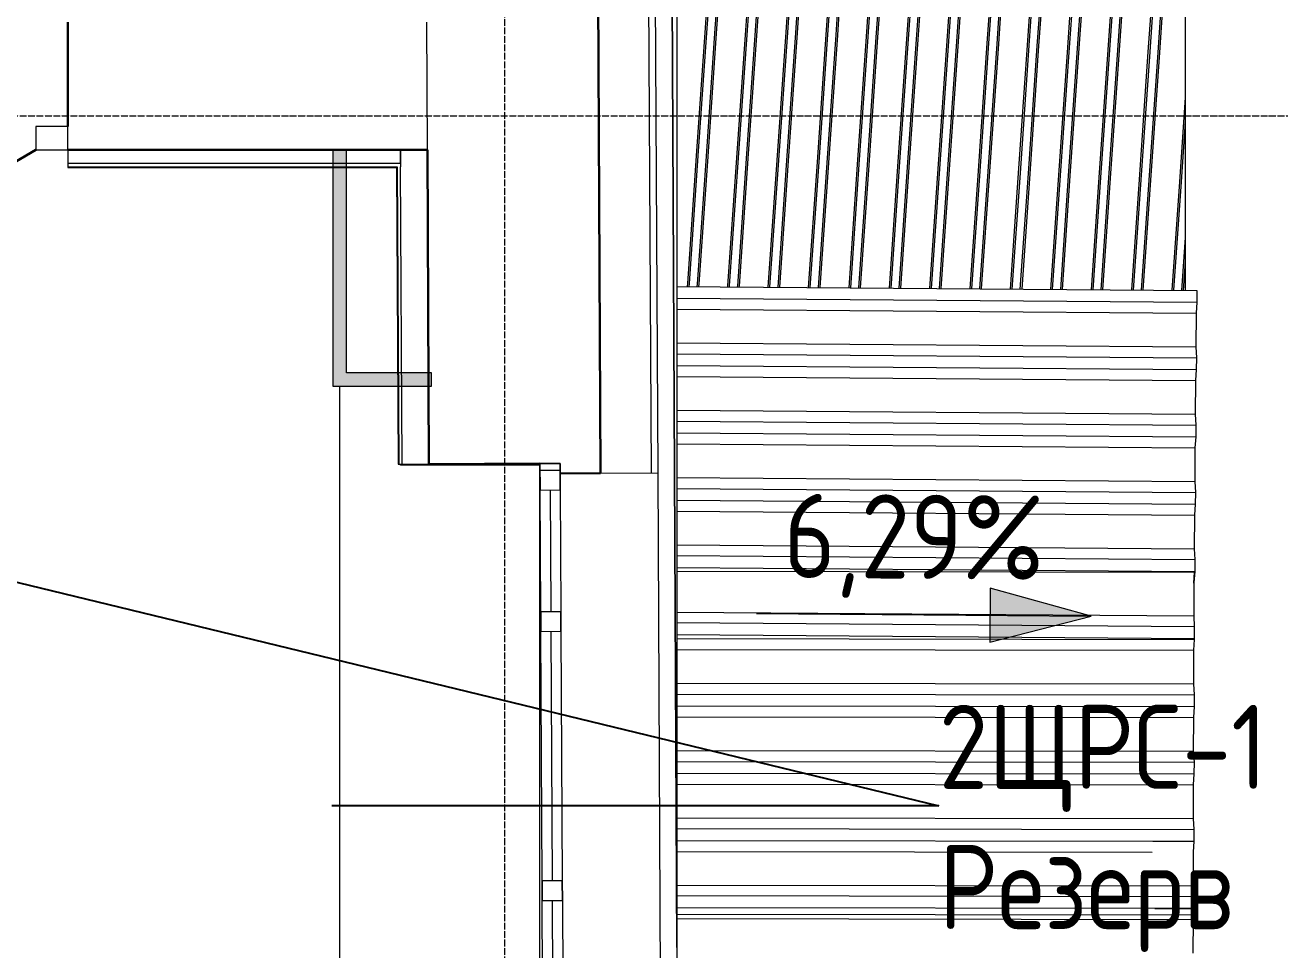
# Model space of a CAD drawing. Header units: millimetres. Extents: x -32 to 417638015, y -35 to 175284279.
# Drawn here: x 416887399 to 416891130, y 175265765 to 175268514 of the extents above; entities that cross this region are included whole.
import ezdxf
from ezdxf import colors
from ezdxf.entities.mleader import LeaderData, LeaderLine
from ezdxf.math import Vec2, Vec3

# ---------------------------------------------------------------- set-up
doc = ezdxf.new("R2010")
doc.units = ezdxf.units.MM
doc.linetypes.add('ADSK_Линия сетки', pattern=[25, 20, -2.5, 0, -2.5])
for name, color, linetype, lineweight in [('_ Окна', 7, 'Continuous', 9), ('Двери', 7, 'Continuous', 9), ('Крыша', 7, 'Continuous', 9), ('Крыша штриховка', 7, 'Continuous', 9), ('Обобщенные модели', 7, 'Continuous', 18), ('Окна', 7, 'Continuous', 9), ('Оси', 253, 'Continuous', 9), ('Перекрытие', 7, 'Continuous', 18), ('Размеры', 7, 'Continuous', 9), ('Стены внутренние', 7, 'Continuous', 18), ('Стены наружные', 7, 'Continuous', 18), ('Стены несущие', 7, 'Continuous', 30), ('Стены отделка', 7, 'Continuous', 30), ('Стены штриховка', 7, 'Continuous', 9), ('ШТРИХОВКА', 252, 'Continuous', 15)]:
    doc.layers.add(name, color=color, linetype=linetype, lineweight=lineweight)
doc.layers.add('_ЭМ_Надписи', color=7, linetype='Continuous')
doc.styles.add('GOST Common_1', font='GOST_Common.ttf', dxfattribs={"width": 0.9, "height": 250})
doc.styles.add('ЭОМ', font='isocpeur.ttf', dxfattribs={"width": 0.85, "height": 250})

# ---------------------------------------------------------------- blocks, each defined once
blk = doc.blocks.new('План 2 этажа')
at = {"layer": 'Размеры'}
blk.add_hatch(color=8, dxfattribs=at).paths.add_polyline_path([(5428.22, 35396.936), (5128.848, 35479.627), (5127.611, 35318.862)])
at = {"layer": 'Стены внутренние'}
for points in [[(3174.228, 36119.647), (3214.228, 36119.647), (3214.228, 36782.192), (3174.228, 36782.192), (3174.228, 36592.107)], [(3174.228, 36079.647), (3467.821, 36079.647), (3467.821, 36119.647), (3174.228, 36119.647)]]:
    blk.add_hatch(color=8, dxfattribs=at).paths.add_polyline_path(points)
at = {"layer": '_ Окна', "color": 8, "lineweight": 18}
for p, q in [((3789.891, 35850.328), (3849.89, 35850.633)), ((3790.297, 35770.329), (3789.891, 35850.328)), ((3849.89, 35850.633), (3850.296, 35770.634)), ((3850.296, 35770.634), (3790.297, 35770.329)), ((3792.127, 35410.334), (3852.126, 35410.639)), ((3792.432, 35350.334), (3792.127, 35410.334)), ((3852.126, 35410.639), (3852.431, 35350.639)), ((3852.431, 35350.639), (3792.432, 35350.334)), ((3796.193, 34610.344), (3856.192, 34610.649)), ((3796.498, 34550.345), (3796.193, 34610.344)), ((3856.192, 34610.649), (3856.497, 34550.65)), ((3856.497, 34550.65), (3796.498, 34550.345))]:
    blk.add_line(p, q, dxfattribs=at)
at = {"layer": '_ Окна', "color": 8}
for p, q in [((3789.992, 35830.328), (3849.991, 35830.633)), ((3820.297, 35770.481), (3822.127, 35410.486)), ((3822.432, 35350.487), (3826.193, 34610.496)), ((3826.498, 34550.497), (3828.328, 34190.502))]:
    blk.add_line(p, q, dxfattribs=at)
at = {"layer": 'Двери', "color": 8}
for p, q in [((2386.357, 36852.192), (2291.357, 36852.192)), ((2291.357, 36852.192), (2291.357, 36782.192)), ((2386.357, 36782.192), (2386.357, 36852.192)), ((2291.357, 36782.192), (2386.357, 36782.192))]:
    blk.add_line(p, q, dxfattribs=at)
at = {"layer": 'Двери', "color": 8, "lineweight": 30}
blk.add_line((2291.357, 36782.192), (1498.944, 36324.692), dxfattribs=at)
at = {"layer": 'Крыша', "color": 8}
blk.add_line((5707.9, 39855.273), (5707.9, 36364.742), dxfattribs=at)
at = {"layer": 'Крыша штриховка', "color": 8}
for p, q in [((4307.631, 37524.728), (4281.141, 37144.906)), ((4312.618, 37524.459), (4286.128, 37144.637)), ((4336.554, 37523.166), (4310.064, 37143.345)), ((4341.541, 37522.897), (4315.051, 37143.076)), ((4427.312, 37518.267), (4400.822, 37138.445)), ((4427.312, 37518.267), (4400.822, 37138.445)), ((4432.298, 37517.998), (4405.808, 37138.176)), ((4456.234, 37516.705), (4429.744, 37136.884)), ((4461.221, 37516.436), (4434.731, 37136.615)), ((4546.992, 37511.806), (4520.502, 37131.984)), ((4551.979, 37511.537), (4525.489, 37131.715)), ((4575.915, 37510.244), (4549.425, 37130.423)), ((4580.901, 37509.975), (4554.411, 37130.154)), ((4666.672, 37505.345), (4640.182, 37125.523)), ((4671.659, 37505.076), (4645.169, 37125.254)), ((4695.595, 37503.783), (4669.105, 37123.962)), ((4700.582, 37503.514), (4674.092, 37123.693)), ((4786.352, 37498.884), (4759.862, 37119.063)), ((4786.352, 37498.884), (4759.862, 37119.063)), ((4791.339, 37498.615), (4764.849, 37118.793)), ((4815.275, 37497.323), (4788.785, 37117.501)), ((4820.262, 37497.053), (4793.772, 37117.232)), ((4906.033, 37492.423), (4879.543, 37112.602)), ((4911.019, 37492.154), (4884.529, 37112.332)), ((4934.955, 37490.862), (4908.465, 37111.04)), ((4939.942, 37490.592), (4913.452, 37110.771)), ((5025.713, 37485.962), (4999.223, 37106.141)), ((5030.7, 37485.693), (5004.21, 37105.872)), ((5054.636, 37484.401), (5028.146, 37104.579)), ((5059.622, 37484.132), (5033.132, 37104.31)), ((5145.393, 37479.501), (5118.903, 37099.68)), ((5145.393, 37479.501), (5118.903, 37099.68)), ((5150.38, 37479.232), (5123.89, 37099.411)), ((5174.316, 37477.94), (5147.826, 37098.119)), ((5179.303, 37477.671), (5152.813, 37097.849)), ((5265.074, 37473.04), (5238.584, 37093.219)), ((5270.06, 37472.771), (5243.57, 37092.95)), ((5293.996, 37471.479), (5267.506, 37091.658)), ((5298.983, 37471.21), (5272.493, 37091.389)), ((5384.754, 37466.58), (5358.264, 37086.758)), ((5389.741, 37466.31), (5363.25, 37086.489)), ((5413.677, 37465.018), (5387.186, 37085.197)), ((5418.663, 37464.749), (5392.173, 37084.928)), ((5504.434, 37460.119), (5477.944, 37080.298)), ((5504.434, 37460.119), (5477.944, 37080.298)), ((5509.421, 37459.85), (5482.931, 37080.028)), ((5533.357, 37458.558), (5506.867, 37078.736)), ((5538.344, 37458.288), (5511.853, 37078.467)), ((5624.114, 37453.658), (5597.624, 37073.837)), ((5629.101, 37453.389), (5602.611, 37073.568)), ((5653.037, 37452.097), (5626.547, 37072.275)), ((5658.024, 37451.828), (5631.534, 37072.006)), ((4281.141, 37144.906), (4254.652, 36765.085)), ((4286.128, 37144.637), (4259.638, 36764.816)), ((4281.141, 37144.906), (4281.141, 37144.906)), ((4310.064, 37143.345), (4283.574, 36763.524)), ((4286.128, 37144.637), (4286.128, 37144.637)), ((4315.051, 37143.076), (4288.561, 36763.255)), ((4310.064, 37143.345), (4310.064, 37143.345)), ((4315.051, 37143.076), (4315.051, 37143.076)), ((4400.822, 37138.445), (4374.332, 36758.624)), ((4400.822, 37138.445), (4374.332, 36758.624)), ((4405.808, 37138.176), (4379.318, 36758.355)), ((4400.822, 37138.445), (4400.822, 37138.445)), ((4400.822, 37138.445), (4400.822, 37138.445)), ((4429.744, 37136.884), (4403.254, 36757.063)), ((4405.808, 37138.176), (4405.808, 37138.176)), ((4434.731, 37136.615), (4408.241, 36756.794)), ((4429.744, 37136.884), (4429.744, 37136.884)), ((4434.731, 37136.615), (4434.731, 37136.615)), ((4520.502, 37131.984), (4494.012, 36752.163)), ((4525.489, 37131.715), (4498.999, 36751.894)), ((4520.502, 37131.984), (4520.502, 37131.984)), ((4549.425, 37130.423), (4522.935, 36750.602)), ((4525.489, 37131.715), (4525.489, 37131.715)), ((4554.411, 37130.154), (4527.921, 36750.333)), ((4549.425, 37130.423), (4549.425, 37130.423)), ((4554.411, 37130.154), (4554.411, 37130.154)), ((4640.182, 37125.523), (4613.692, 36745.702)), ((4645.169, 37125.254), (4618.679, 36745.433)), ((4640.182, 37125.523), (4640.182, 37125.523)), ((4669.105, 37123.962), (4642.615, 36744.141)), ((4645.169, 37125.254), (4645.169, 37125.254)), ((4674.092, 37123.693), (4647.602, 36743.872)), ((4669.105, 37123.962), (4669.105, 37123.962)), ((4674.092, 37123.693), (4674.092, 37123.693)), ((4759.862, 37119.063), (4733.372, 36739.241)), ((4759.862, 37119.063), (4733.372, 36739.241)), ((4764.849, 37118.793), (4738.359, 36738.972)), ((4759.862, 37119.063), (4759.862, 37119.063)), ((4759.862, 37119.063), (4759.862, 37119.063)), ((4788.785, 37117.501), (4762.295, 36737.68)), ((4764.849, 37118.793), (4764.849, 37118.793)), ((4793.772, 37117.232), (4767.282, 36737.411)), ((4788.785, 37117.501), (4788.785, 37117.501)), ((4793.772, 37117.232), (4793.772, 37117.232)), ((4879.543, 37112.602), (4853.053, 36732.78)), ((4884.529, 37112.332), (4858.039, 36732.511)), ((4879.543, 37112.602), (4879.543, 37112.602)), ((4908.465, 37111.04), (4881.975, 36731.219)), ((4884.529, 37112.332), (4884.529, 37112.332)), ((4913.452, 37110.771), (4886.962, 36730.95)), ((4908.465, 37111.04), (4908.465, 37111.04)), ((4913.452, 37110.771), (4913.452, 37110.771)), ((4999.223, 37106.141), (4972.733, 36726.319)), ((5004.21, 37105.872), (4977.72, 36726.05)), ((4999.223, 37106.141), (4999.223, 37106.141)), ((5028.146, 37104.579), (5001.656, 36724.758)), ((5004.21, 37105.872), (5004.21, 37105.872)), ((5033.132, 37104.31), (5006.642, 36724.489)), ((5028.146, 37104.579), (5028.146, 37104.579)), ((5033.132, 37104.31), (5033.132, 37104.31)), ((5118.903, 37099.68), (5092.413, 36719.859)), ((5118.903, 37099.68), (5092.413, 36719.859)), ((5123.89, 37099.411), (5097.4, 36719.589)), ((5118.903, 37099.68), (5118.903, 37099.68)), ((5118.903, 37099.68), (5118.903, 37099.68)), ((5147.826, 37098.119), (5121.336, 36718.297)), ((5123.89, 37099.411), (5123.89, 37099.411)), ((5152.813, 37097.849), (5126.323, 36718.028)), ((5147.826, 37098.119), (5147.826, 37098.119)), ((5152.813, 37097.849), (5152.813, 37097.849)), ((5238.584, 37093.219), (5212.093, 36713.398)), ((5243.57, 37092.95), (5217.08, 36713.129)), ((5238.584, 37093.219), (5238.584, 37093.219)), ((5267.506, 37091.658), (5241.016, 36711.836)), ((5243.57, 37092.95), (5243.57, 37092.95)), ((5272.493, 37091.389), (5246.003, 36711.567)), ((5267.506, 37091.658), (5267.506, 37091.658)), ((5272.493, 37091.389), (5272.493, 37091.389)), ((5358.264, 37086.758), (5331.774, 36706.937)), ((5363.25, 37086.489), (5336.76, 36706.668)), ((5358.264, 37086.758), (5358.264, 37086.758)), ((5387.186, 37085.197), (5360.696, 36705.376)), ((5363.25, 37086.489), (5363.25, 37086.489)), ((5392.173, 37084.928), (5365.683, 36705.106)), ((5387.186, 37085.197), (5387.186, 37085.197)), ((5392.173, 37084.928), (5392.173, 37084.928)), ((5477.944, 37080.298), (5451.454, 36700.476)), ((5477.944, 37080.298), (5451.454, 36700.476)), ((5482.931, 37080.028), (5456.441, 36700.207)), ((5477.944, 37080.298), (5477.944, 37080.298)), ((5477.944, 37080.298), (5477.944, 37080.298)), ((5506.867, 37078.736), (5480.377, 36698.915)), ((5482.931, 37080.028), (5482.931, 37080.028)), ((5511.853, 37078.467), (5485.363, 36698.646)), ((5506.867, 37078.736), (5506.867, 37078.736)), ((5511.853, 37078.467), (5511.853, 37078.467)), ((5597.624, 37073.837), (5571.134, 36694.015)), ((5602.611, 37073.568), (5576.121, 36693.746)), ((5597.624, 37073.837), (5597.624, 37073.837)), ((5626.547, 37072.275), (5600.057, 36692.454)), ((5602.611, 37073.568), (5602.611, 37073.568)), ((5631.534, 37072.006), (5605.043, 36692.185)), ((5626.547, 37072.275), (5626.547, 37072.275)), ((5631.534, 37072.006), (5631.534, 37072.006)), ((5708.276, 36937.921), (5690.814, 36687.555)), ((5708.285, 36866.284), (5695.801, 36687.286)), ((4254.652, 36765.085), (4228.162, 36385.264)), ((4259.638, 36764.816), (4233.148, 36384.995)), ((4254.652, 36765.085), (4254.652, 36765.085)), ((4283.574, 36763.524), (4257.084, 36383.703)), ((4259.638, 36764.816), (4259.638, 36764.816)), ((4288.561, 36763.255), (4262.071, 36383.433)), ((4283.574, 36763.524), (4283.574, 36763.524)), ((4288.561, 36763.255), (4288.561, 36763.255)), ((4374.332, 36758.624), (4347.842, 36378.803)), ((4374.332, 36758.624), (4347.842, 36378.803)), ((4379.318, 36758.355), (4352.829, 36378.534)), ((4374.332, 36758.624), (4374.332, 36758.624)), ((4374.332, 36758.624), (4374.332, 36758.624)), ((4403.254, 36757.063), (4376.765, 36377.242)), ((4379.318, 36758.355), (4379.318, 36758.355)), ((4408.241, 36756.794), (4381.751, 36376.972)), ((4403.254, 36757.063), (4403.254, 36757.063)), ((4408.241, 36756.794), (4408.241, 36756.794)), ((4494.012, 36752.163), (4467.658, 36374.286)), ((4498.999, 36751.894), (4472.66, 36374.248)), ((4494.012, 36752.163), (4494.012, 36752.163)), ((4522.935, 36750.602), (4496.674, 36374.063)), ((4498.999, 36751.894), (4498.999, 36751.894)), ((4527.921, 36750.333), (4501.676, 36374.025)), ((4522.935, 36750.602), (4522.935, 36750.602)), ((4527.921, 36750.333), (4527.921, 36750.333)), ((4613.692, 36745.702), (4587.724, 36373.362)), ((4618.679, 36745.433), (4592.727, 36373.324)), ((4613.692, 36745.702), (4613.692, 36745.702)), ((4642.615, 36744.141), (4616.74, 36373.139)), ((4618.679, 36745.433), (4618.679, 36745.433)), ((4647.602, 36743.872), (4621.743, 36373.101)), ((4642.615, 36744.141), (4642.615, 36744.141)), ((4647.602, 36743.872), (4647.602, 36743.872)), ((4733.372, 36739.241), (4707.79, 36372.438)), ((4733.372, 36739.241), (4707.79, 36372.438)), ((4738.359, 36738.972), (4712.793, 36372.4)), ((4733.372, 36739.241), (4733.372, 36739.241)), ((4733.372, 36739.241), (4733.372, 36739.241)), ((4762.295, 36737.68), (4736.806, 36372.215)), ((4738.359, 36738.972), (4738.359, 36738.972)), ((4767.282, 36737.411), (4741.809, 36372.177)), ((4762.295, 36737.68), (4762.295, 36737.68)), ((4767.282, 36737.411), (4767.282, 36737.411)), ((4853.053, 36732.78), (4827.857, 36371.514)), ((4858.039, 36732.511), (4832.86, 36371.476)), ((4853.053, 36732.78), (4853.053, 36732.78)), ((4881.975, 36731.219), (4856.873, 36371.291)), ((4858.039, 36732.511), (4858.039, 36732.511)), ((4886.962, 36730.95), (4861.876, 36371.253)), ((4881.975, 36731.219), (4881.975, 36731.219)), ((4886.962, 36730.95), (4886.962, 36730.95)), ((4972.733, 36726.319), (4947.923, 36370.591)), ((4977.72, 36726.05), (4952.926, 36370.552)), ((4972.733, 36726.319), (4972.733, 36726.319)), ((5001.656, 36724.758), (4976.939, 36370.367)), ((4977.72, 36726.05), (4977.72, 36726.05)), ((5006.642, 36724.489), (4981.942, 36370.329)), ((5001.656, 36724.758), (5001.656, 36724.758)), ((5006.642, 36724.489), (5006.642, 36724.489)), ((5092.413, 36719.859), (5067.989, 36369.667)), ((5092.413, 36719.859), (5067.989, 36369.667)), ((5097.4, 36719.589), (5072.992, 36369.628)), ((5092.413, 36719.859), (5092.413, 36719.859)), ((5092.413, 36719.859), (5092.413, 36719.859)), ((5121.336, 36718.297), (5097.006, 36369.443)), ((5097.4, 36719.589), (5097.4, 36719.589)), ((5126.323, 36718.028), (5102.008, 36369.405)), ((5121.336, 36718.297), (5121.336, 36718.297)), ((5126.323, 36718.028), (5126.323, 36718.028)), ((5212.093, 36713.398), (5188.056, 36368.743)), ((5217.08, 36713.129), (5193.059, 36368.704)), ((5212.093, 36713.398), (5212.093, 36713.398)), ((5241.016, 36711.836), (5217.072, 36368.519)), ((5217.08, 36713.129), (5217.08, 36713.129)), ((5246.003, 36711.567), (5222.075, 36368.481)), ((5241.016, 36711.836), (5241.016, 36711.836)), ((5246.003, 36711.567), (5246.003, 36711.567)), ((5331.774, 36706.937), (5308.122, 36367.819)), ((5336.76, 36706.668), (5313.125, 36367.78)), ((5331.774, 36706.937), (5331.774, 36706.937)), ((5336.76, 36706.668), (5336.76, 36706.668)), ((5360.696, 36705.376), (5337.138, 36367.595)), ((5365.683, 36705.106), (5342.141, 36367.557)), ((5360.696, 36705.376), (5360.696, 36705.376)), ((5365.683, 36705.106), (5365.683, 36705.106)), ((5451.454, 36700.476), (5428.189, 36366.895)), ((5451.454, 36700.476), (5428.189, 36366.895)), ((5456.441, 36700.207), (5433.191, 36366.856)), ((5451.454, 36700.476), (5451.454, 36700.476)), ((5451.454, 36700.476), (5451.454, 36700.476)), ((5456.441, 36700.207), (5456.441, 36700.207)), ((5480.377, 36698.915), (5457.205, 36366.672)), ((5485.363, 36698.646), (5462.207, 36366.633)), ((5480.377, 36698.915), (5480.377, 36698.915)), ((5485.363, 36698.646), (5485.363, 36698.646)), ((5571.134, 36694.015), (5548.255, 36365.971)), ((5576.121, 36693.746), (5553.258, 36365.932)), ((5571.134, 36694.015), (5571.134, 36694.015)), ((5576.121, 36693.746), (5576.121, 36693.746)), ((5600.057, 36692.454), (5577.271, 36365.748)), ((5605.043, 36692.185), (5582.274, 36365.709)), ((5600.057, 36692.454), (5600.057, 36692.454)), ((5605.043, 36692.185), (5605.043, 36692.185)), ((5690.814, 36687.555), (5668.321, 36365.047)), ((5695.801, 36687.286), (5673.324, 36365.008)), ((5690.814, 36687.555), (5690.814, 36687.555)), ((5695.801, 36687.286), (5695.801, 36687.286)), ((5708.329, 36522.428), (5697.337, 36364.824)), ((5708.338, 36450.791), (5702.34, 36364.785)), ((4228.162, 36385.264), (4227.525, 36376.134)), ((4228.162, 36385.264), (4228.162, 36385.264)), ((4233.148, 36384.995), (4232.528, 36376.096)), ((4233.148, 36384.995), (4233.148, 36384.995)), ((4257.084, 36383.703), (4256.541, 36375.911)), ((4257.084, 36383.703), (4257.084, 36383.703)), ((4262.071, 36383.433), (4261.544, 36375.872)), ((4262.071, 36383.433), (4262.071, 36383.433)), ((4347.842, 36378.803), (4347.591, 36375.21)), ((4347.842, 36378.803), (4347.591, 36375.21)), ((4347.842, 36378.803), (4347.842, 36378.803)), ((4347.842, 36378.803), (4347.842, 36378.803)), ((4352.829, 36378.534), (4352.594, 36375.172)), ((4352.829, 36378.534), (4352.829, 36378.534)), ((4376.765, 36377.242), (4376.607, 36374.987)), ((4376.765, 36377.242), (4376.765, 36377.242)), ((4381.751, 36376.972), (4381.61, 36374.948)), ((4381.751, 36376.972), (4381.751, 36376.972))]:
    blk.add_line(p, q, dxfattribs=at)
at = {"layer": 'Обобщенные модели', "color": 8}
for p, q in [((4197.207, 36376.367), (5742.981, 36364.472)), ((4197.207, 36341.366), (5742.713, 36329.473)), ((5742.981, 36364.472), (5742.713, 36329.473)), ((4197.207, 36308.848), (5740.36, 36296.973)), ((5742.713, 36329.473), (5740.36, 36296.973)), ((5740.36, 36296.973), (5739.593, 36196.976)), ((4197.207, 36208.845), (5739.593, 36196.976)), ((5739.593, 36196.976), (5741.449, 36164.478)), ((4197.207, 36176.362), (5741.449, 36164.478)), ((5741.449, 36164.478), (5741.18, 36129.479)), ((4197.207, 36141.361), (5741.18, 36129.479)), ((5741.18, 36129.479), (5738.827, 36096.979)), ((4197.207, 36108.842), (5738.827, 36096.979)), ((5738.827, 36096.979), (5738.061, 35996.982)), ((4197.207, 36008.839), (5738.061, 35996.982)), ((4197.207, 35976.356), (5739.916, 35964.484)), ((5738.061, 35996.982), (5739.916, 35964.484)), ((5739.916, 35964.484), (5739.648, 35929.485)), ((4197.207, 35941.355), (5739.648, 35929.485)), ((5739.648, 35929.485), (5737.295, 35896.985)), ((4197.207, 35908.836), (5737.295, 35896.985)), ((5737.295, 35896.985), (5736.528, 35796.988)), ((4197.207, 35808.834), (5736.528, 35796.988)), ((5736.528, 35796.988), (5738.383, 35764.49)), ((4197.207, 35776.35), (5738.383, 35764.49)), ((4197.207, 35741.349), (5738.115, 35729.491)), ((5738.383, 35764.49), (5738.115, 35729.491)), ((4197.207, 35708.831), (5735.762, 35696.991)), ((5738.115, 35729.491), (5735.762, 35696.991)), ((5735.762, 35696.991), (5734.996, 35596.994)), ((4197.207, 35608.828), (5734.996, 35596.994)), ((5734.996, 35596.994), (5736.851, 35564.496)), ((4197.207, 35576.344), (5736.851, 35564.496)), ((5736.851, 35564.496), (5736.583, 35529.497)), ((4197.207, 35541.343), (5736.583, 35529.497)), ((4197.207, 35529.9), (5735.265, 35527.539)), ((5735.265, 35527.539), (5733.145, 35495.038)), ((5736.583, 35529.497), (5734.229, 35496.997)), ((5735.268, 35529.507), (5735.265, 35527.539)), ((5734.229, 35496.997), (5733.463, 35397)), ((4197.207, 35408.822), (5733.463, 35397)), ((5735.318, 35364.502), (4197.207, 35376.338)), ((5733.463, 35397), (5735.318, 35364.502)), ((5735.05, 35329.503), (4197.207, 35341.337)), ((4197.207, 35329.9), (5734.96, 35327.539)), ((5735.05, 35329.503), (5734.912, 35327.539)), ((5734.963, 35329.504), (5734.96, 35327.539)), ((5735.318, 35364.502), (5735.05, 35329.503)), ((4197.207, 35297.396), (5732.84, 35295.038)), ((5732.84, 35295.038), (5732.687, 35195.038)), ((5734.96, 35327.539), (5732.84, 35295.038)), ((4197.207, 35197.396), (5732.687, 35195.038)), ((5732.687, 35195.038), (5734.708, 35162.539)), ((4197.207, 35164.9), (5734.708, 35162.539)), ((5734.708, 35162.539), (5734.654, 35127.539)), ((4197.207, 35129.9), (5734.654, 35127.539)), ((5734.654, 35127.539), (5732.534, 35095.039)), ((4197.207, 35097.396), (5732.534, 35095.039)), ((5732.534, 35095.039), (5732.381, 34995.039)), ((4197.207, 34997.395), (5732.381, 34995.039)), ((5732.381, 34995.039), (5734.402, 34962.54)), ((4197.207, 34964.9), (5734.402, 34962.54)), ((5734.402, 34962.54), (5734.349, 34927.54)), ((4197.207, 34929.899), (5734.349, 34927.54)), ((5734.349, 34927.54), (5732.229, 34895.039)), ((4197.207, 34897.395), (5732.229, 34895.039)), ((5732.229, 34895.039), (5732.076, 34795.039)), ((4197.207, 34797.395), (5732.076, 34795.039)), ((5732.076, 34795.039), (5734.097, 34762.54)), ((4197.207, 34764.899), (5734.097, 34762.54)), ((5734.097, 34762.54), (5734.043, 34727.54)), ((4197.207, 34729.899), (5734.043, 34727.54)), ((4197.207, 34697.395), (5609.708, 34695.227)), ((5611.613, 34727.494), (5734.019, 34727.283)), ((5731.923, 34695.039), (5731.77, 34595.039)), ((5734.019, 34727.283), (5731.926, 34694.782)), ((4197.207, 34597.395), (5731.77, 34595.039)), ((5731.77, 34595.039), (5733.791, 34562.54)), ((5733.791, 34562.54), (4197.207, 34564.899)), ((5733.791, 34562.54), (5733.738, 34527.54)), ((5733.738, 34527.54), (4197.207, 34529.899)), ((5732.471, 34507.54), (4197.207, 34509.896)), ((5617.925, 34527.482), (5733.676, 34527.283)), ((5733.738, 34527.54), (5732.471, 34507.54)), ((5733.676, 34527.283), (5733.389, 34522.819)), ((4197.207, 34497.42), (5731.584, 34494.783)), ((5731.584, 34494.783), (5731.413, 34394.783)), ((5732.405, 34507.54), (5731.584, 34494.783))]:
    blk.add_line(p, q, dxfattribs=at)
at = {"layer": 'Окна', "color": 8}
for p, q in [((3849.89, 35850.633), (3789.891, 35850.328)), ((3789.891, 35850.328), (3790.297, 35770.329)), ((3850.296, 35770.634), (3849.89, 35850.633)), ((3792.127, 35410.334), (3790.297, 35770.329)), ((3850.296, 35770.634), (3852.126, 35410.639)), ((3792.127, 35410.334), (3792.432, 35350.334)), ((3852.431, 35350.639), (3852.126, 35410.639)), ((3796.193, 34610.344), (3792.432, 35350.334)), ((3852.431, 35350.639), (3856.192, 34610.649)), ((3796.193, 34610.344), (3796.498, 34550.345)), ((3856.497, 34550.65), (3856.192, 34610.649)), ((3798.328, 34190.349), (3796.498, 34550.345)), ((3856.497, 34550.65), (3858.327, 34190.654))]:
    blk.add_line(p, q, dxfattribs=at)
at = {"layer": 'Оси', "color": 8, "linetype": 'ADSK_Линия сетки'}
for p, q in [((3685.923, -4690.674), (3685.923, 44561.698)), ((-9428.371, 36883.7), (56691.21, 36883.7))]:
    blk.add_line(p, q, dxfattribs=at)
at = {"layer": 'Перекрытие', "color": 8}
for p, q in [((3194.228, 36079.647), (3194.228, 34119.006)), ((3375.15, 35845.614), (3375.15, 35848.22)), ((3789.91, 35845.614), (3375.15, 35845.614)), ((3789.91, 34110.306), (3789.91, 35845.614))]:
    blk.add_line(p, q, dxfattribs=at)
at = {"layer": 'Размеры', "color": 8}
for p, q in [((5128.848, 35479.627), (5127.611, 35318.862)), ((5428.22, 35396.936), (5128.848, 35479.627)), ((5127.611, 35318.862), (5428.22, 35396.936))]:
    blk.add_line(p, q, dxfattribs=at)
at = {"layer": 'Размеры', "color": 8, "lineweight": 20}
blk.add_line((4434.045, 35404.586), (5428.22, 35396.936), dxfattribs=at)
at = {"layer": 'Стены наружные', "color": 8}
for p, q in [((4197.207, 34411.759), (4149.317, 43833.644)), ((4149.317, 43833.644), (4197.207, 34411.886)), ((4197.207, 40868.265), (4197.207, 33839.941)), ((4140.039, 35822.107), (4148.552, 34147.129))]:
    blk.add_line(p, q, dxfattribs=at)
at = {"layer": 'Стены несущие', "color": 8}
for p, q in [((3930.425, 43615.109), (3970.041, 35821.243)), ((2386.357, 37162.192), (2386.357, 36852.192)), ((3455.15, 36782.192), (2386.357, 36782.192)), ((3455.15, 36782.205), (3459.895, 35848.651)), ((3459.895, 35848.651), (3789.891, 35850.328)), ((3850.042, 35820.633), (3970.041, 35821.243))]:
    blk.add_line(p, q, dxfattribs=at)
at = {"layer": 'Стены отделка', "color": 8, "lineweight": 9}
for p, q in [((4099.569, 43783.977), (4140.039, 35822.107)), ((2386.357, 36782.192), (2386.357, 36730.192)), ((3174.228, 36782.192), (3174.228, 36079.647)), ((3214.228, 36119.647), (3214.228, 36782.192)), ((3375.15, 36742.192), (3375.15, 36782.192)), ((3455.15, 36782.205), (3375.151, 36781.798)), ((3375.151, 36781.798), (3375.403, 36732.192)), ((2392.798, 36742.192), (2386.357, 36742.192)), ((2386.357, 36730.192), (3363.413, 36730.192)), ((3363.413, 36730.192), (3367.896, 35848.183)), ((3375.352, 36742.192), (3375.15, 36742.192)), ((3467.821, 36119.647), (3214.228, 36119.647)), ((3467.821, 36079.647), (3467.821, 36119.647)), ((3174.228, 36079.647), (3467.821, 36079.647)), ((3367.896, 35848.183), (3459.895, 35848.651)), ((3970.041, 35821.243), (4140.039, 35822.107))]:
    blk.add_line(p, q, dxfattribs=at)
at = {"layer": 'Стены штриховка', "color": 8}
for p, q in [((4079.67, 43764.11), (4120.039, 35822.006)), ((3455.15, 36782.205), (3453.218, 37162.192)), ((2386.357, 36732.192), (3365.403, 36732.192)), ((3375.15, 36742.192), (2392.798, 36742.192)), ((3365.403, 36732.192), (3369.896, 35848.193)), ((3379.896, 35848.244), (3375.403, 36732.192))]:
    blk.add_line(p, q, dxfattribs=at)
at = {"layer": 'Размеры', "color": 8, "style": 'GOST Common_1', "width": 0.9}
blk.add_text('6,29%%%', height=250, rotation=359.559106, dxfattribs=at).set_placement((4513.475, 35510.685))

msp = doc.modelspace()

# ---------------------------------------------------------------- block references
at = {"layer": 'ШТРИХОВКА'}
msp.add_blockref('План 2 этажа', (416885140, 175231360.9), dxfattribs=at)

# ---------------------------------------------------------------- next in the draw order: leaders
at = {"layer": '_ЭМ_Надписи', "color": 7, "ltscale": 5}
ml = msp.add_multileader_mtext('Standard', dxfattribs=at)
ml.set_content('{\\fGOST Common|b0|i0|c204|p34;\\W0.9;\\C256;2ЩРС-1\\fISOCPEUR|b0|i0|c204|p34;\\W0.85; Гр.2 \\PРезерв\\P\\fGOST Common|b0|i0|c0|p34;\\W0.9;h=\\fGOST Common|b0|i0|c204|p34;1\\fGOST Common|b0|i0|c0|p34;.\\fGOST Common|b0|i0|c204|p34;8м}', color=1, style='ЭОМ')
ml.set_leader_properties()
ml.build(insert=Vec2(0, 0))
ml.multileader.update_dxf_attribs({"text_left_attachment_type": 6, "text_right_attachment_type": 6, "dogleg_length": 0, "arrow_head_size": 200})
ctx = ml.context
ctx.base_point, ctx.char_height, ctx.arrow_head_size, ctx.landing_gap_size, ctx.plane_origin = Vec3(416890115.8, 175266193.8), 250, 200, 0, Vec3(416872737.6, 175284395)
ctx.left_attachment, ctx.right_attachment = 6, 6
notes = []
notes.append((ctx, [(0, (1, 1, 0), (416890115.8, 175266193.8), (1, 0), 0, [(0, [(416885373.8, 175267342.8)], 0, [])])]))
ctx.mtext.insert, ctx.mtext.width, ctx.mtext.defined_height, ctx.mtext.flow_direction = Vec3(416890115.8, 175266493.8), 2880, 545.6, 5
for ctx, leaders in notes:
    for number, flags, end, landing, length, lines in leaders:
        leader = LeaderData()
        leader.index, (leader.has_last_leader_line, leader.has_dogleg_vector, leader.attachment_direction) = number, flags
        leader.last_leader_point, leader.dogleg_vector, leader.dogleg_length = Vec3(end), Vec3(landing), length
        for number, points, colour, breaks in lines:
            line = LeaderLine()
            line.index, line.vertices, line.color, line.breaks = number, Vec3.list(points), colors.encode_raw_color(colour), breaks
            leader.lines.append(line)
        ctx.leaders.append(leader)

doc.saveas('drawing.dxf')
